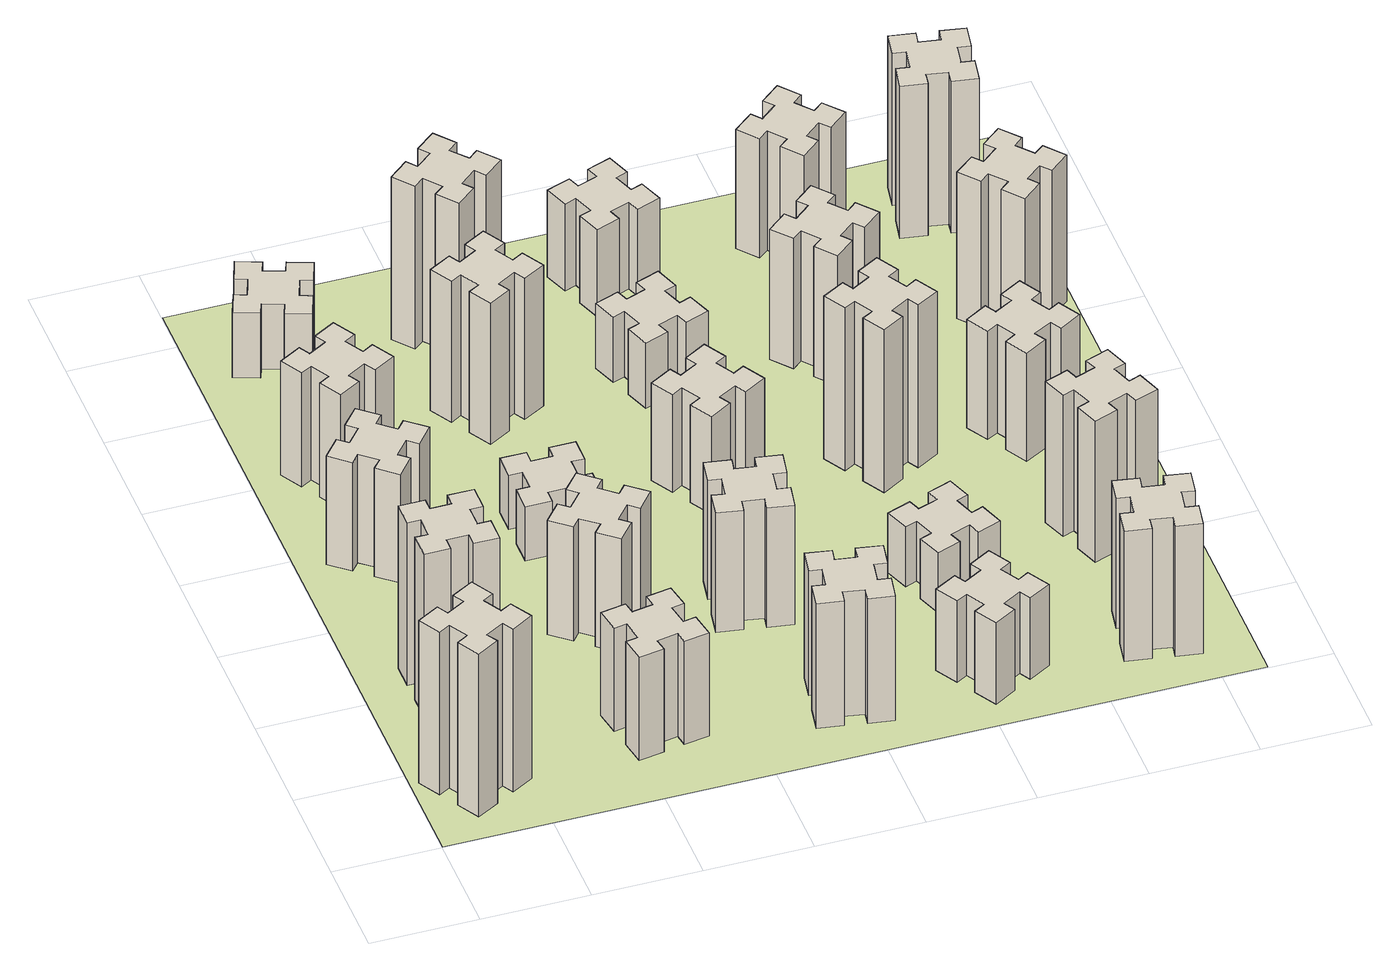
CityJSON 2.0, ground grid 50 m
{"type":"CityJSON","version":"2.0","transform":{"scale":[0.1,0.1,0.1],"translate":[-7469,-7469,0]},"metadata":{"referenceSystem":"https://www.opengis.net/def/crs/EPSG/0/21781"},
"CityObjects":{
"building1":{"type":"Building","attributes":{"class":"1000","function":"1000","usage":"1000","yearOfConstruction":2016,"roofType":"1000","measuredHeight":90,"storeysAboveGround":30,"storeysBelowGround":0},"geometry":[{"type":"Solid","lod":"1","boundaries":[[[[0,1,2,3,4,5,6,7,8,9,10,11,12,13,14,15,16,17,18,19]],[[17,16,20,21]],[[16,15,22,20]],[[15,14,23,22]],[[14,13,24,23]],[[13,12,25,24]],[[12,11,26,25]],[[11,10,27,26]],[[10,9,28,27]],[[9,8,29,28]],[[8,7,30,29]],[[7,6,31,30]],[[6,5,32,31]],[[5,4,33,32]],[[4,3,34,33]],[[3,2,35,34]],[[2,1,36,35]],[[1,0,37,36]],[[0,19,38,37]],[[19,18,39,38]],[[18,17,21,39]],[[24,25,26,27,28,29,30,31,32,33,34,35,36,37,38,39,21,20,22,23]]]]}]},
"building2":{"type":"Building","attributes":{"class":"1000","function":"1000","usage":"1000","yearOfConstruction":2016,"roofType":"1000","measuredHeight":90,"storeysAboveGround":30,"storeysBelowGround":0},"geometry":[{"type":"Solid","lod":"1","boundaries":[[[[40,41,42,43,44,45,46,47,48,49,50,51,52,53,54,55,56,57,58,59]],[[57,56,60,61]],[[56,55,62,60]],[[55,54,63,62]],[[54,53,64,63]],[[53,52,65,64]],[[52,51,66,65]],[[51,50,67,66]],[[50,49,68,67]],[[49,48,69,68]],[[48,47,70,69]],[[47,46,71,70]],[[46,45,72,71]],[[45,44,73,72]],[[44,43,74,73]],[[43,42,75,74]],[[42,41,76,75]],[[41,40,77,76]],[[40,59,78,77]],[[59,58,79,78]],[[58,57,61,79]],[[64,65,66,67,68,69,70,71,72,73,74,75,76,77,78,79,61,60,62,63]]]]}]},
"building3":{"type":"Building","attributes":{"class":"1000","function":"1000","usage":"1000","yearOfConstruction":2016,"roofType":"1000","measuredHeight":60,"storeysAboveGround":30,"storeysBelowGround":0},"geometry":[{"type":"Solid","lod":"1","boundaries":[[[[80,81,82,83,84,85,86,87,88,89,90,91,92,93,94,95,96,97,98,99]],[[97,96,100,101]],[[96,95,102,100]],[[95,94,103,102]],[[94,93,104,103]],[[93,92,105,104]],[[92,91,106,105]],[[91,90,107,106]],[[90,89,108,107]],[[89,88,109,108]],[[88,87,110,109]],[[87,86,111,110]],[[86,85,112,111]],[[85,84,113,112]],[[84,83,114,113]],[[83,82,115,114]],[[82,81,116,115]],[[81,80,117,116]],[[80,99,118,117]],[[99,98,119,118]],[[98,97,101,119]],[[104,105,106,107,108,109,110,111,112,113,114,115,116,117,118,119,101,100,102,103]]]]}]},
"building4":{"type":"Building","attributes":{"class":"1000","function":"1000","usage":"1000","yearOfConstruction":2016,"roofType":"1000","measuredHeight":63,"storeysAboveGround":30,"storeysBelowGround":0},"geometry":[{"type":"Solid","lod":"1","boundaries":[[[[120,121,122,123,124,125,126,127,128,129,130,131,132,133,134,135,136,137,138,139]],[[137,136,140,141]],[[136,135,142,140]],[[135,134,143,142]],[[134,133,144,143]],[[133,132,145,144]],[[132,131,146,145]],[[131,130,147,146]],[[130,129,148,147]],[[129,128,149,148]],[[128,127,150,149]],[[127,126,151,150]],[[126,125,152,151]],[[125,124,153,152]],[[124,123,154,153]],[[123,122,155,154]],[[122,121,156,155]],[[121,120,157,156]],[[120,139,158,157]],[[139,138,159,158]],[[138,137,141,159]],[[144,145,146,147,148,149,150,151,152,153,154,155,156,157,158,159,141,140,142,143]]]]}]},
"building5":{"type":"Building","attributes":{"class":"1000","function":"1000","usage":"1000","yearOfConstruction":2016,"roofType":"1000","measuredHeight":57,"storeysAboveGround":30,"storeysBelowGround":0},"geometry":[{"type":"Solid","lod":"1","boundaries":[[[[160,161,162,163,164,165,166,167,168,169,170,171,172,173,174,175,176,177,178,179]],[[177,176,180,181]],[[176,175,182,180]],[[175,174,183,182]],[[174,173,184,183]],[[173,172,185,184]],[[172,171,186,185]],[[171,170,187,186]],[[170,169,188,187]],[[169,168,189,188]],[[168,167,190,189]],[[167,166,191,190]],[[166,165,192,191]],[[165,164,193,192]],[[164,163,194,193]],[[163,162,195,194]],[[162,161,196,195]],[[161,160,197,196]],[[160,179,198,197]],[[179,178,199,198]],[[178,177,181,199]],[[184,185,186,187,188,189,190,191,192,193,194,195,196,197,198,199,181,180,182,183]]]]}]},
"building6":{"type":"Building","attributes":{"class":"1000","function":"1000","usage":"1000","yearOfConstruction":2016,"roofType":"1000","measuredHeight":36,"storeysAboveGround":30,"storeysBelowGround":0},"geometry":[{"type":"Solid","lod":"1","boundaries":[[[[200,201,202,203,204,205,206,207,208,209,210,211,212,213,214,215,216,217,218,219]],[[217,216,220,221]],[[216,215,222,220]],[[215,214,223,222]],[[214,213,224,223]],[[213,212,225,224]],[[212,211,226,225]],[[211,210,227,226]],[[210,209,228,227]],[[209,208,229,228]],[[208,207,230,229]],[[207,206,231,230]],[[206,205,232,231]],[[205,204,233,232]],[[204,203,234,233]],[[203,202,235,234]],[[202,201,236,235]],[[201,200,237,236]],[[200,219,238,237]],[[219,218,239,238]],[[218,217,221,239]],[[224,225,226,227,228,229,230,231,232,233,234,235,236,237,238,239,221,220,222,223]]]]}]},
"building7":{"type":"Building","attributes":{"class":"1000","function":"1000","usage":"1000","yearOfConstruction":2016,"roofType":"1000","measuredHeight":63,"storeysAboveGround":30,"storeysBelowGround":0},"geometry":[{"type":"Solid","lod":"1","boundaries":[[[[240,241,242,243,244,245,246,247,248,249,250,251,252,253,254,255,256,257,258,259]],[[257,256,260,261]],[[256,255,262,260]],[[255,254,263,262]],[[254,253,264,263]],[[253,252,265,264]],[[252,251,266,265]],[[251,250,267,266]],[[250,249,268,267]],[[249,248,269,268]],[[248,247,270,269]],[[247,246,271,270]],[[246,245,272,271]],[[245,244,273,272]],[[244,243,274,273]],[[243,242,275,274]],[[242,241,276,275]],[[241,240,277,276]],[[240,259,278,277]],[[259,258,279,278]],[[258,257,261,279]],[[264,265,266,267,268,269,270,271,272,273,274,275,276,277,278,279,261,260,262,263]]]]}]},
"building8":{"type":"Building","attributes":{"class":"1000","function":"1000","usage":"1000","yearOfConstruction":2016,"roofType":"1000","measuredHeight":30,"storeysAboveGround":30,"storeysBelowGround":0},"geometry":[{"type":"Solid","lod":"1","boundaries":[[[[280,281,282,283,284,285,286,287,288,289,290,291,292,293,294,295,296,297,298,299]],[[297,296,300,301]],[[296,295,302,300]],[[295,294,303,302]],[[294,293,304,303]],[[293,292,305,304]],[[292,291,306,305]],[[291,290,307,306]],[[290,289,308,307]],[[289,288,309,308]],[[288,287,310,309]],[[287,286,311,310]],[[286,285,312,311]],[[285,284,313,312]],[[284,283,314,313]],[[283,282,315,314]],[[282,281,316,315]],[[281,280,317,316]],[[280,299,318,317]],[[299,298,319,318]],[[298,297,301,319]],[[304,305,306,307,308,309,310,311,312,313,314,315,316,317,318,319,301,300,302,303]]]]}]},
"building9":{"type":"Building","attributes":{"class":"1000","function":"1000","usage":"1000","yearOfConstruction":2016,"roofType":"1000","measuredHeight":78,"storeysAboveGround":30,"storeysBelowGround":0},"geometry":[{"type":"Solid","lod":"1","boundaries":[[[[320,321,322,323,324,325,326,327,328,329,330,331,332,333,334,335,336,337,338,339]],[[337,336,340,341]],[[336,335,342,340]],[[335,334,343,342]],[[334,333,344,343]],[[333,332,345,344]],[[332,331,346,345]],[[331,330,347,346]],[[330,329,348,347]],[[329,328,349,348]],[[328,327,350,349]],[[327,326,351,350]],[[326,325,352,351]],[[325,324,353,352]],[[324,323,354,353]],[[323,322,355,354]],[[322,321,356,355]],[[321,320,357,356]],[[320,339,358,357]],[[339,338,359,358]],[[338,337,341,359]],[[344,345,346,347,348,349,350,351,352,353,354,355,356,357,358,359,341,340,342,343]]]]}]},
"building10":{"type":"Building","attributes":{"class":"1000","function":"1000","usage":"1000","yearOfConstruction":2016,"roofType":"1000","measuredHeight":69,"storeysAboveGround":30,"storeysBelowGround":0},"geometry":[{"type":"Solid","lod":"1","boundaries":[[[[360,361,362,363,364,365,366,367,368,369,370,371,372,373,374,375,376,377,378,379]],[[377,376,380,381]],[[376,375,382,380]],[[375,374,383,382]],[[374,373,384,383]],[[373,372,385,384]],[[372,371,386,385]],[[371,370,387,386]],[[370,369,388,387]],[[369,368,389,388]],[[368,367,390,389]],[[367,366,391,390]],[[366,365,392,391]],[[365,364,393,392]],[[364,363,394,393]],[[363,362,395,394]],[[362,361,396,395]],[[361,360,397,396]],[[360,379,398,397]],[[379,378,399,398]],[[378,377,381,399]],[[384,385,386,387,388,389,390,391,392,393,394,395,396,397,398,399,381,380,382,383]]]]}]},
"building11":{"type":"Building","attributes":{"class":"1000","function":"1000","usage":"1000","yearOfConstruction":2016,"roofType":"1000","measuredHeight":90,"storeysAboveGround":30,"storeysBelowGround":0},"geometry":[{"type":"Solid","lod":"1","boundaries":[[[[400,401,402,403,404,405,406,407,408,409,410,411,412,413,414,415,416,417,418,419]],[[417,416,420,421]],[[416,415,422,420]],[[415,414,423,422]],[[414,413,424,423]],[[413,412,425,424]],[[412,411,426,425]],[[411,410,427,426]],[[410,409,428,427]],[[409,408,429,428]],[[408,407,430,429]],[[407,406,431,430]],[[406,405,432,431]],[[405,404,433,432]],[[404,403,434,433]],[[403,402,435,434]],[[402,401,436,435]],[[401,400,437,436]],[[400,419,438,437]],[[419,418,439,438]],[[418,417,421,439]],[[424,425,426,427,428,429,430,431,432,433,434,435,436,437,438,439,421,420,422,423]]]]}]},
"building12":{"type":"Building","attributes":{"class":"1000","function":"1000","usage":"1000","yearOfConstruction":2016,"roofType":"1000","measuredHeight":66,"storeysAboveGround":30,"storeysBelowGround":0},"geometry":[{"type":"Solid","lod":"1","boundaries":[[[[440,441,442,443,444,445,446,447,448,449,450,451,452,453,454,455,456,457,458,459]],[[457,456,460,461]],[[456,455,462,460]],[[455,454,463,462]],[[454,453,464,463]],[[453,452,465,464]],[[452,451,466,465]],[[451,450,467,466]],[[450,449,468,467]],[[449,448,469,468]],[[448,447,470,469]],[[447,446,471,470]],[[446,445,472,471]],[[445,444,473,472]],[[444,443,474,473]],[[443,442,475,474]],[[442,441,476,475]],[[441,440,477,476]],[[440,459,478,477]],[[459,458,479,478]],[[458,457,461,479]],[[464,465,466,467,468,469,470,471,472,473,474,475,476,477,478,479,461,460,462,463]]]]}]},
"building13":{"type":"Building","attributes":{"class":"1000","function":"1000","usage":"1000","yearOfConstruction":2016,"roofType":"1000","measuredHeight":54,"storeysAboveGround":30,"storeysBelowGround":0},"geometry":[{"type":"Solid","lod":"1","boundaries":[[[[480,481,482,483,484,485,486,487,488,489,490,491,492,493,494,495,496,497,498,499]],[[497,496,500,501]],[[496,495,502,500]],[[495,494,503,502]],[[494,493,504,503]],[[493,492,505,504]],[[492,491,506,505]],[[491,490,507,506]],[[490,489,508,507]],[[489,488,509,508]],[[488,487,510,509]],[[487,486,511,510]],[[486,485,512,511]],[[485,484,513,512]],[[484,483,514,513]],[[483,482,515,514]],[[482,481,516,515]],[[481,480,517,516]],[[480,499,518,517]],[[499,498,519,518]],[[498,497,501,519]],[[504,505,506,507,508,509,510,511,512,513,514,515,516,517,518,519,501,500,502,503]]]]}]},
"building14":{"type":"Building","attributes":{"class":"1000","function":"1000","usage":"1000","yearOfConstruction":2016,"roofType":"1000","measuredHeight":36,"storeysAboveGround":30,"storeysBelowGround":0},"geometry":[{"type":"Solid","lod":"1","boundaries":[[[[520,521,522,523,524,525,526,527,528,529,530,531,532,533,534,535,536,537,538,539]],[[537,536,540,541]],[[536,535,542,540]],[[535,534,543,542]],[[534,533,544,543]],[[533,532,545,544]],[[532,531,546,545]],[[531,530,547,546]],[[530,529,548,547]],[[529,528,549,548]],[[528,527,550,549]],[[527,526,551,550]],[[526,525,552,551]],[[525,524,553,552]],[[524,523,554,553]],[[523,522,555,554]],[[522,521,556,555]],[[521,520,557,556]],[[520,539,558,557]],[[539,538,559,558]],[[538,537,541,559]],[[544,545,546,547,548,549,550,551,552,553,554,555,556,557,558,559,541,540,542,543]]]]}]},
"building15":{"type":"Building","attributes":{"class":"1000","function":"1000","usage":"1000","yearOfConstruction":2016,"roofType":"1000","measuredHeight":45,"storeysAboveGround":30,"storeysBelowGround":0},"geometry":[{"type":"Solid","lod":"1","boundaries":[[[[560,561,562,563,564,565,566,567,568,569,570,571,572,573,574,575,576,577,578,579]],[[577,576,580,581]],[[576,575,582,580]],[[575,574,583,582]],[[574,573,584,583]],[[573,572,585,584]],[[572,571,586,585]],[[571,570,587,586]],[[570,569,588,587]],[[569,568,589,588]],[[568,567,590,589]],[[567,566,591,590]],[[566,565,592,591]],[[565,564,593,592]],[[564,563,594,593]],[[563,562,595,594]],[[562,561,596,595]],[[561,560,597,596]],[[560,579,598,597]],[[579,578,599,598]],[[578,577,581,599]],[[584,585,586,587,588,589,590,591,592,593,594,595,596,597,598,599,581,580,582,583]]]]}]},
"building16":{"type":"Building","attributes":{"class":"1000","function":"1000","usage":"1000","yearOfConstruction":2016,"roofType":"1000","measuredHeight":48,"storeysAboveGround":30,"storeysBelowGround":0},"geometry":[{"type":"Solid","lod":"1","boundaries":[[[[600,601,602,603,604,605,606,607,608,609,610,611,612,613,614,615,616,617,618,619]],[[617,616,620,621]],[[616,615,622,620]],[[615,614,623,622]],[[614,613,624,623]],[[613,612,625,624]],[[612,611,626,625]],[[611,610,627,626]],[[610,609,628,627]],[[609,608,629,628]],[[608,607,630,629]],[[607,606,631,630]],[[606,605,632,631]],[[605,604,633,632]],[[604,603,634,633]],[[603,602,635,634]],[[602,601,636,635]],[[601,600,637,636]],[[600,619,638,637]],[[619,618,639,638]],[[618,617,621,639]],[[624,625,626,627,628,629,630,631,632,633,634,635,636,637,638,639,621,620,622,623]]]]}]},
"building17":{"type":"Building","attributes":{"class":"1000","function":"1000","usage":"1000","yearOfConstruction":2016,"roofType":"1000","measuredHeight":33,"storeysAboveGround":30,"storeysBelowGround":0},"geometry":[{"type":"Solid","lod":"1","boundaries":[[[[640,641,642,643,644,645,646,647,648,649,650,651,652,653,654,655,656,657,658,659]],[[657,656,660,661]],[[656,655,662,660]],[[655,654,663,662]],[[654,653,664,663]],[[653,652,665,664]],[[652,651,666,665]],[[651,650,667,666]],[[650,649,668,667]],[[649,648,669,668]],[[648,647,670,669]],[[647,646,671,670]],[[646,645,672,671]],[[645,644,673,672]],[[644,643,674,673]],[[643,642,675,674]],[[642,641,676,675]],[[641,640,677,676]],[[640,659,678,677]],[[659,658,679,678]],[[658,657,661,679]],[[664,665,666,667,668,669,670,671,672,673,674,675,676,677,678,679,661,660,662,663]]]]}]},
"building18":{"type":"Building","attributes":{"class":"1000","function":"1000","usage":"1000","yearOfConstruction":2016,"roofType":"1000","measuredHeight":90,"storeysAboveGround":30,"storeysBelowGround":0},"geometry":[{"type":"Solid","lod":"1","boundaries":[[[[680,681,682,683,684,685,686,687,688,689,690,691,692,693,694,695,696,697,698,699]],[[697,696,700,701]],[[696,695,702,700]],[[695,694,703,702]],[[694,693,704,703]],[[693,692,705,704]],[[692,691,706,705]],[[691,690,707,706]],[[690,689,708,707]],[[689,688,709,708]],[[688,687,710,709]],[[687,686,711,710]],[[686,685,712,711]],[[685,684,713,712]],[[684,683,714,713]],[[683,682,715,714]],[[682,681,716,715]],[[681,680,717,716]],[[680,699,718,717]],[[699,698,719,718]],[[698,697,701,719]],[[704,705,706,707,708,709,710,711,712,713,714,715,716,717,718,719,701,700,702,703]]]]}]},
"building19":{"type":"Building","attributes":{"class":"1000","function":"1000","usage":"1000","yearOfConstruction":2016,"roofType":"1000","measuredHeight":72,"storeysAboveGround":30,"storeysBelowGround":0},"geometry":[{"type":"Solid","lod":"1","boundaries":[[[[720,721,722,723,724,725,726,727,728,729,730,731,732,733,734,735,736,737,738,739]],[[737,736,740,741]],[[736,735,742,740]],[[735,734,743,742]],[[734,733,744,743]],[[733,732,745,744]],[[732,731,746,745]],[[731,730,747,746]],[[730,729,748,747]],[[729,728,749,748]],[[728,727,750,749]],[[727,726,751,750]],[[726,725,752,751]],[[725,724,753,752]],[[724,723,754,753]],[[723,722,755,754]],[[722,721,756,755]],[[721,720,757,756]],[[720,739,758,757]],[[739,738,759,758]],[[738,737,741,759]],[[744,745,746,747,748,749,750,751,752,753,754,755,756,757,758,759,741,740,742,743]]]]}]},
"building20":{"type":"Building","attributes":{"class":"1000","function":"1000","usage":"1000","yearOfConstruction":2016,"roofType":"1000","measuredHeight":72,"storeysAboveGround":30,"storeysBelowGround":0},"geometry":[{"type":"Solid","lod":"1","boundaries":[[[[760,761,762,763,764,765,766,767,768,769,770,771,772,773,774,775,776,777,778,779]],[[777,776,780,781]],[[776,775,782,780]],[[775,774,783,782]],[[774,773,784,783]],[[773,772,785,784]],[[772,771,786,785]],[[771,770,787,786]],[[770,769,788,787]],[[769,768,789,788]],[[768,767,790,789]],[[767,766,791,790]],[[766,765,792,791]],[[765,764,793,792]],[[764,763,794,793]],[[763,762,795,794]],[[762,761,796,795]],[[761,760,797,796]],[[760,779,798,797]],[[779,778,799,798]],[[778,777,781,799]],[[784,785,786,787,788,789,790,791,792,793,794,795,796,797,798,799,781,780,782,783]]]]}]},
"building21":{"type":"Building","attributes":{"class":"1000","function":"1000","usage":"1000","yearOfConstruction":2016,"roofType":"1000","measuredHeight":78,"storeysAboveGround":30,"storeysBelowGround":0},"geometry":[{"type":"Solid","lod":"1","boundaries":[[[[800,801,802,803,804,805,806,807,808,809,810,811,812,813,814,815,816,817,818,819]],[[817,816,820,821]],[[816,815,822,820]],[[815,814,823,822]],[[814,813,824,823]],[[813,812,825,824]],[[812,811,826,825]],[[811,810,827,826]],[[810,809,828,827]],[[809,808,829,828]],[[808,807,830,829]],[[807,806,831,830]],[[806,805,832,831]],[[805,804,833,832]],[[804,803,834,833]],[[803,802,835,834]],[[802,801,836,835]],[[801,800,837,836]],[[800,819,838,837]],[[819,818,839,838]],[[818,817,821,839]],[[824,825,826,827,828,829,830,831,832,833,834,835,836,837,838,839,821,820,822,823]]]]}]},
"building22":{"type":"Building","attributes":{"class":"1000","function":"1000","usage":"1000","yearOfConstruction":2016,"roofType":"1000","measuredHeight":66,"storeysAboveGround":30,"storeysBelowGround":0},"geometry":[{"type":"Solid","lod":"1","boundaries":[[[[840,841,842,843,844,845,846,847,848,849,850,851,852,853,854,855,856,857,858,859]],[[857,856,860,861]],[[856,855,862,860]],[[855,854,863,862]],[[854,853,864,863]],[[853,852,865,864]],[[852,851,866,865]],[[851,850,867,866]],[[850,849,868,867]],[[849,848,869,868]],[[848,847,870,869]],[[847,846,871,870]],[[846,845,872,871]],[[845,844,873,872]],[[844,843,874,873]],[[843,842,875,874]],[[842,841,876,875]],[[841,840,877,876]],[[840,859,878,877]],[[859,858,879,878]],[[858,857,861,879]],[[864,865,866,867,868,869,870,871,872,873,874,875,876,877,878,879,861,860,862,863]]]]}]},
"building23":{"type":"Building","attributes":{"class":"1000","function":"1000","usage":"1000","yearOfConstruction":2016,"roofType":"1000","measuredHeight":60,"storeysAboveGround":30,"storeysBelowGround":0},"geometry":[{"type":"Solid","lod":"1","boundaries":[[[[880,881,882,883,884,885,886,887,888,889,890,891,892,893,894,895,896,897,898,899]],[[897,896,900,901]],[[896,895,902,900]],[[895,894,903,902]],[[894,893,904,903]],[[893,892,905,904]],[[892,891,906,905]],[[891,890,907,906]],[[890,889,908,907]],[[889,888,909,908]],[[888,887,910,909]],[[887,886,911,910]],[[886,885,912,911]],[[885,884,913,912]],[[884,883,914,913]],[[883,882,915,914]],[[882,881,916,915]],[[881,880,917,916]],[[880,899,918,917]],[[899,898,919,918]],[[898,897,901,919]],[[904,905,906,907,908,909,910,911,912,913,914,915,916,917,918,919,901,900,902,903]]]]}]},
"building24":{"type":"Building","attributes":{"class":"1000","function":"1000","usage":"1000","yearOfConstruction":2016,"roofType":"1000","measuredHeight":81,"storeysAboveGround":30,"storeysBelowGround":0},"geometry":[{"type":"Solid","lod":"1","boundaries":[[[[920,921,922,923,924,925,926,927,928,929,930,931,932,933,934,935,936,937,938,939]],[[937,936,940,941]],[[936,935,942,940]],[[935,934,943,942]],[[934,933,944,943]],[[933,932,945,944]],[[932,931,946,945]],[[931,930,947,946]],[[930,929,948,947]],[[929,928,949,948]],[[928,927,950,949]],[[927,926,951,950]],[[926,925,952,951]],[[925,924,953,952]],[[924,923,954,953]],[[923,922,955,954]],[[922,921,956,955]],[[921,920,957,956]],[[920,939,958,957]],[[939,938,959,958]],[[938,937,941,959]],[[944,945,946,947,948,949,950,951,952,953,954,955,956,957,958,959,941,940,942,943]]]]}]},
"building25":{"type":"Building","attributes":{"class":"1000","function":"1000","usage":"1000","yearOfConstruction":2016,"roofType":"1000","measuredHeight":84,"storeysAboveGround":30,"storeysBelowGround":0},"geometry":[{"type":"Solid","lod":"1","boundaries":[[[[960,961,962,963,964,965,966,967,968,969,970,971,972,973,974,975,976,977,978,979]],[[977,976,980,981]],[[976,975,982,980]],[[975,974,983,982]],[[974,973,984,983]],[[973,972,985,984]],[[972,971,986,985]],[[971,970,987,986]],[[970,969,988,987]],[[969,968,989,988]],[[968,967,990,989]],[[967,966,991,990]],[[966,965,992,991]],[[965,964,993,992]],[[964,963,994,993]],[[963,962,995,994]],[[962,961,996,995]],[[961,960,997,996]],[[960,979,998,997]],[[979,978,999,998]],[[978,977,981,999]],[[984,985,986,987,988,989,990,991,992,993,994,995,996,997,998,999,981,980,982,983]]]]}]},
"landuse1":{"type":"LandUse","attributes":{"name":"plot1","function":"1010"},"geometry":[{"type":"MultiSurface","lod":"1","boundaries":[[[1000,1001,1002,1003]]]}]}
},
"vertices":[
[155,364,0],[205,277,0],[153,247,0],[213,143,0],[317,203,0],[287,255,0],[374,305,0],[404,253,0],[508,313,0],[448,417,0],[396,387,0],[346,474,0],[398,504,0],[338,608,0],[234,548,0],[264,496,0],[177,446,0],[147,498,0],[43,438,0],[103,334,0],[177,446,900],[147,498,900],[264,496,900],[234,548,900],[338,608,900],[398,504,900],[346,474,900],[396,387,900],[448,417,900],[508,313,900],[404,253,900],[374,305,900],[287,255,900],[317,203,900],[213,143,900],[153,247,900],[205,277,900],[155,364,900],[103,334,900],[43,438,900],
[265,1065,0],[265,965,0],[205,965,0],[205,845,0],[325,845,0],[325,905,0],[425,905,0],[425,845,0],[545,845,0],[545,965,0],[485,965,0],[485,1065,0],[545,1065,0],[545,1185,0],[425,1185,0],[425,1125,0],[325,1125,0],[325,1185,0],[205,1185,0],[205,1065,0],[325,1125,900],[325,1185,900],[425,1125,900],[425,1185,900],[545,1185,900],[545,1065,900],[485,1065,900],[485,965,900],[545,965,900],[545,845,900],[425,845,900],[425,905,900],[325,905,900],[325,845,900],[205,845,900],[205,965,900],[265,965,900],[265,1065,900],[205,1065,900],[205,1185,900],
[427,1846,0],[492,1923,0],[538,1884,0],[615,1976,0],[523,2053,0],[484,2007,0],[408,2072,0],[446,2118,0],[354,2195,0],[277,2103,0],[323,2064,0],[259,1988,0],[213,2026,0],[136,1934,0],[228,1857,0],[266,1903,0],[343,1839,0],[304,1793,0],[396,1716,0],[473,1808,0],[343,1839,600],[304,1793,600],[266,1903,600],[228,1857,600],[136,1934,600],[213,2026,600],[259,1988,600],[323,2064,600],[277,2103,600],[354,2195,600],[446,2118,600],[408,2072,600],[484,2007,600],[523,2053,600],[615,1976,600],[538,1884,600],[492,1923,600],[427,1846,600],[473,1808,600],[396,1716,600],
[496,2507,0],[446,2594,0],[498,2624,0],[438,2728,0],[334,2668,0],[364,2616,0],[277,2566,0],[247,2618,0],[143,2558,0],[203,2454,0],[255,2484,0],[305,2397,0],[253,2367,0],[313,2263,0],[417,2323,0],[387,2375,0],[474,2425,0],[504,2373,0],[608,2433,0],[548,2537,0],[474,2425,630],[504,2373,630],[387,2375,630],[417,2323,630],[313,2263,630],[253,2367,630],[305,2397,630],[255,2484,630],[203,2454,630],[143,2558,630],[247,2618,630],[277,2566,630],[364,2616,630],[334,2668,630],[438,2728,630],[498,2624,630],[446,2594,630],[496,2507,630],[548,2537,630],[608,2433,630],
[1085,358,0],[1184,376,0],[1194,317,0],[1312,337,0],[1291,456,0],[1232,445,0],[1215,544,0],[1274,554,0],[1253,672,0],[1135,651,0],[1145,592,0],[1047,575,0],[1037,634,0],[918,613,0],[939,495,0],[998,505,0],[1016,407,0],[957,397,0],[977,278,0],[1096,299,0],[1016,407,570],[957,397,570],[998,505,570],[939,495,570],[918,613,570],[1037,634,570],[1047,575,570],[1145,592,570],[1135,651,570],[1253,672,570],[1274,554,570],[1215,544,570],[1232,445,570],[1291,456,570],[1312,337,570],[1194,317,570],[1184,376,570],[1085,358,570],[1096,299,570],[977,278,570],
[462,3251,0],[496,3345,0],[552,3324,0],[593,3437,0],[480,3478,0],[460,3422,0],[366,3456,0],[387,3512,0],[274,3553,0],[233,3440,0],[289,3420,0],[255,3326,0],[199,3347,0],[157,3234,0],[270,3193,0],[291,3249,0],[385,3215,0],[364,3159,0],[477,3117,0],[518,3230,0],[385,3215,360],[364,3159,360],[291,3249,360],[270,3193,360],[157,3234,360],[199,3347,360],[255,3326,360],[289,3420,360],[233,3440,360],[274,3553,360],[387,3512,360],[366,3456,360],[460,3422,360],[480,3478,360],[593,3437,360],[552,3324,360],[496,3345,360],[462,3251,360],[518,3230,360],[477,3117,360],
[1224,1267,0],[1148,1332,0],[1186,1378,0],[1094,1455,0],[1017,1363,0],[1063,1324,0],[999,1248,0],[953,1286,0],[876,1194,0],[968,1117,0],[1006,1163,0],[1083,1099,0],[1044,1053,0],[1136,976,0],[1213,1068,0],[1167,1106,0],[1232,1183,0],[1278,1144,0],[1355,1236,0],[1263,1313,0],[1232,1183,630],[1278,1144,630],[1167,1106,630],[1213,1068,630],[1136,976,630],[1044,1053,630],[1083,1099,630],[1006,1163,630],[968,1117,630],[876,1194,630],[953,1286,630],[999,1248,630],[1063,1324,630],[1017,1363,630],[1094,1455,630],[1186,1378,630],[1148,1332,630],[1224,1267,630],[1263,1313,630],[1355,1236,630],
[1165,1965,0],[1065,1965,0],[1065,2025,0],[945,2025,0],[945,1905,0],[1005,1905,0],[1005,1805,0],[945,1805,0],[945,1685,0],[1065,1685,0],[1065,1745,0],[1165,1745,0],[1165,1685,0],[1285,1685,0],[1285,1805,0],[1225,1805,0],[1225,1905,0],[1285,1905,0],[1285,2025,0],[1165,2025,0],[1225,1905,300],[1285,1905,300],[1225,1805,300],[1285,1805,300],[1285,1685,300],[1165,1685,300],[1165,1745,300],[1065,1745,300],[1065,1685,300],[945,1685,300],[945,1805,300],[1005,1805,300],[1005,1905,300],[945,1905,300],[945,2025,300],[1065,2025,300],[1065,1965,300],[1165,1965,300],[1165,2025,300],[1285,2025,300],
[1236,2707,0],[1186,2794,0],[1238,2824,0],[1178,2928,0],[1074,2868,0],[1104,2816,0],[1017,2766,0],[987,2818,0],[883,2758,0],[943,2654,0],[995,2684,0],[1045,2597,0],[993,2567,0],[1053,2463,0],[1157,2523,0],[1127,2575,0],[1214,2625,0],[1244,2573,0],[1348,2633,0],[1288,2737,0],[1214,2625,780],[1244,2573,780],[1127,2575,780],[1157,2523,780],[1053,2463,780],[993,2567,780],[1045,2597,780],[995,2684,780],[943,2654,780],[883,2758,780],[987,2818,780],[1017,2766,780],[1104,2816,780],[1074,2868,780],[1178,2928,780],[1238,2824,780],[1186,2794,780],[1236,2707,780],[1288,2737,780],[1348,2633,780],
[2055,307,0],[2072,405,0],[2131,395,0],[2152,513,0],[2034,534,0],[2024,475,0],[1925,492,0],[1936,551,0],[1817,572,0],[1797,454,0],[1856,444,0],[1838,345,0],[1779,356,0],[1758,237,0],[1877,217,0],[1887,276,0],[1985,258,0],[1975,199,0],[2093,178,0],[2114,297,0],[1985,258,690],[1975,199,690],[1887,276,690],[1877,217,690],[1758,237,690],[1779,356,690],[1838,345,690],[1856,444,690],[1797,454,690],[1817,572,690],[1936,551,690],[1925,492,690],[2024,475,690],[2034,534,690],[2152,513,690],[2131,395,690],[2072,405,690],[2055,307,690],[2114,297,690],[2093,178,690],
[999,3203,0],[1063,3126,0],[1017,3088,0],[1094,2996,0],[1186,3073,0],[1148,3119,0],[1224,3183,0],[1263,3137,0],[1355,3214,0],[1278,3306,0],[1232,3268,0],[1167,3344,0],[1213,3383,0],[1136,3475,0],[1044,3398,0],[1083,3352,0],[1006,3287,0],[968,3333,0],[876,3256,0],[953,3164,0],[1006,3287,900],[968,3333,900],[1083,3352,900],[1044,3398,900],[1136,3475,900],[1213,3383,900],[1167,3344,900],[1232,3268,900],[1278,3306,900],[1355,3214,900],[1263,3137,900],[1224,3183,900],[1148,3119,900],[1186,3073,900],[1094,2996,900],[1017,3088,900],[1063,3126,900],[999,3203,900],[953,3164,900],[876,3256,900],
[1824,1215,0],[1725,1232,0],[1736,1291,0],[1617,1312,0],[1597,1194,0],[1656,1184,0],[1638,1085,0],[1579,1096,0],[1558,977,0],[1677,957,0],[1687,1016,0],[1785,998,0],[1775,939,0],[1893,918,0],[1914,1037,0],[1855,1047,0],[1872,1145,0],[1931,1135,0],[1952,1253,0],[1834,1274,0],[1872,1145,660],[1931,1135,660],[1855,1047,660],[1914,1037,660],[1893,918,660],[1775,939,660],[1785,998,660],[1687,1016,660],[1677,957,660],[1558,977,660],[1579,1096,660],[1638,1085,660],[1656,1184,660],[1597,1194,660],[1617,1312,660],[1736,1291,660],[1725,1232,660],[1824,1215,660],[1834,1274,660],[1952,1253,660],
[1844,2076,0],[1757,2026,0],[1727,2078,0],[1623,2018,0],[1683,1914,0],[1735,1944,0],[1785,1857,0],[1733,1827,0],[1793,1723,0],[1897,1783,0],[1867,1835,0],[1954,1885,0],[1984,1833,0],[2088,1893,0],[2028,1997,0],[1976,1967,0],[1926,2054,0],[1978,2084,0],[1918,2188,0],[1814,2128,0],[1926,2054,540],[1978,2084,540],[1976,1967,540],[2028,1997,540],[2088,1893,540],[1984,1833,540],[1954,1885,540],[1867,1835,540],[1897,1783,540],[1793,1723,540],[1733,1827,540],[1785,1857,540],[1735,1944,540],[1683,1914,540],[1623,2018,540],[1727,2078,540],[1757,2026,540],[1844,2076,540],[1814,2128,540],[1918,2188,540],
[1735,2705,0],[1769,2611,0],[1713,2590,0],[1754,2477,0],[1867,2519,0],[1846,2575,0],[1940,2609,0],[1960,2553,0],[2073,2594,0],[2032,2707,0],[1976,2686,0],[1942,2780,0],[1998,2800,0],[1957,2913,0],[1844,2872,0],[1865,2816,0],[1771,2782,0],[1750,2838,0],[1637,2797,0],[1679,2684,0],[1771,2782,360],[1750,2838,360],[1865,2816,360],[1844,2872,360],[1957,2913,360],[1998,2800,360],[1942,2780,360],[1976,2686,360],[2032,2707,360],[2073,2594,360],[1960,2553,360],[1940,2609,360],[1846,2575,360],[1867,2519,360],[1754,2477,360],[1713,2590,360],[1769,2611,360],[1735,2705,360],[1679,2684,360],[1637,2797,360],
[2475,364,0],[2525,277,0],[2473,247,0],[2533,143,0],[2637,203,0],[2607,255,0],[2694,305,0],[2724,253,0],[2828,313,0],[2768,417,0],[2716,387,0],[2666,474,0],[2718,504,0],[2658,608,0],[2554,548,0],[2584,496,0],[2497,446,0],[2467,498,0],[2363,438,0],[2423,334,0],[2497,446,450],[2467,498,450],[2584,496,450],[2554,548,450],[2658,608,450],[2718,504,450],[2666,474,450],[2716,387,450],[2768,417,450],[2828,313,450],[2724,253,450],[2694,305,450],[2607,255,450],[2637,203,450],[2533,143,450],[2473,247,450],[2525,277,450],[2475,364,450],[2423,334,450],[2363,438,450],
[1846,3215,0],[1940,3249,0],[1960,3193,0],[2073,3234,0],[2032,3347,0],[1976,3326,0],[1942,3420,0],[1998,3440,0],[1957,3553,0],[1844,3512,0],[1865,3456,0],[1771,3422,0],[1750,3478,0],[1637,3437,0],[1679,3324,0],[1735,3345,0],[1769,3251,0],[1713,3230,0],[1754,3117,0],[1867,3159,0],[1769,3251,480],[1713,3230,480],[1735,3345,480],[1679,3324,480],[1637,3437,480],[1750,3478,480],[1771,3422,480],[1865,3456,480],[1844,3512,480],[1957,3553,480],[1998,3440,480],[1942,3420,480],[1976,3326,480],[2032,3347,480],[2073,3234,480],[1960,3193,480],[1940,3249,480],[1846,3215,480],[1867,3159,480],[1754,3117,480],
[2716,1006,0],[2682,1100,0],[2738,1120,0],[2697,1233,0],[2584,1192,0],[2605,1136,0],[2511,1102,0],[2490,1158,0],[2377,1117,0],[2419,1004,0],[2475,1025,0],[2509,931,0],[2453,910,0],[2494,797,0],[2607,839,0],[2586,895,0],[2680,929,0],[2700,873,0],[2813,914,0],[2772,1027,0],[2680,929,330],[2700,873,330],[2586,895,330],[2607,839,330],[2494,797,330],[2453,910,330],[2509,931,330],[2475,1025,330],[2419,1004,330],[2377,1117,330],[2490,1158,330],[2511,1102,330],[2605,1136,330],[2584,1192,330],[2697,1233,330],[2738,1120,330],[2682,1100,330],[2716,1006,330],[2772,1027,330],[2813,914,330],
[2607,1735,0],[2694,1785,0],[2724,1733,0],[2828,1793,0],[2768,1897,0],[2716,1867,0],[2666,1954,0],[2718,1984,0],[2658,2088,0],[2554,2028,0],[2584,1976,0],[2497,1926,0],[2467,1978,0],[2363,1918,0],[2423,1814,0],[2475,1844,0],[2525,1757,0],[2473,1727,0],[2533,1623,0],[2637,1683,0],[2525,1757,900],[2473,1727,900],[2475,1844,900],[2423,1814,900],[2363,1918,900],[2467,1978,900],[2497,1926,900],[2584,1976,900],[2554,2028,900],[2658,2088,900],[2718,1984,900],[2666,1954,900],[2716,1867,900],[2768,1897,900],[2828,1793,900],[2724,1733,900],[2694,1785,900],[2607,1735,900],[2637,1683,900],[2533,1623,900],
[2563,2712,0],[2486,2647,0],[2448,2693,0],[2356,2616,0],[2433,2524,0],[2479,2563,0],[2543,2486,0],[2497,2448,0],[2574,2356,0],[2666,2433,0],[2628,2479,0],[2704,2543,0],[2743,2497,0],[2835,2574,0],[2758,2666,0],[2712,2628,0],[2647,2704,0],[2693,2743,0],[2616,2835,0],[2524,2758,0],[2647,2704,720],[2693,2743,720],[2712,2628,720],[2758,2666,720],[2835,2574,720],[2743,2497,720],[2704,2543,720],[2628,2479,720],[2666,2433,720],[2574,2356,720],[2497,2448,720],[2543,2486,720],[2479,2563,720],[2433,2524,720],[2356,2616,720],[2448,2693,720],[2486,2647,720],[2563,2712,720],[2524,2758,720],[2616,2835,720],
[3435,307,0],[3452,405,0],[3511,395,0],[3532,513,0],[3414,534,0],[3404,475,0],[3305,492,0],[3316,551,0],[3197,572,0],[3177,454,0],[3236,444,0],[3218,345,0],[3159,356,0],[3138,237,0],[3257,217,0],[3267,276,0],[3365,258,0],[3355,199,0],[3473,178,0],[3494,297,0],[3365,258,720],[3355,199,720],[3267,276,720],[3257,217,720],[3138,237,720],[3159,356,720],[3218,345,720],[3236,444,720],[3177,454,720],[3197,572,720],[3316,551,720],[3305,492,720],[3404,475,720],[3414,534,720],[3532,513,720],[3511,395,720],[3452,405,720],[3435,307,720],[3494,297,720],[3473,178,720],
[3215,1125,0],[3249,1031,0],[3193,1010,0],[3234,897,0],[3347,939,0],[3326,995,0],[3420,1029,0],[3440,973,0],[3553,1014,0],[3512,1127,0],[3456,1106,0],[3422,1200,0],[3478,1220,0],[3437,1333,0],[3324,1292,0],[3345,1236,0],[3251,1202,0],[3230,1258,0],[3117,1217,0],[3159,1104,0],[3251,1202,780],[3230,1258,780],[3345,1236,780],[3324,1292,780],[3437,1333,780],[3478,1220,780],[3422,1200,780],[3456,1106,780],[3512,1127,780],[3553,1014,780],[3440,973,780],[3420,1029,780],[3326,995,780],[3347,939,780],[3234,897,780],[3193,1010,780],[3249,1031,780],[3215,1125,780],[3159,1104,780],[3117,1217,780],
[2812,3368,0],[2747,3444,0],[2793,3483,0],[2716,3575,0],[2624,3498,0],[2663,3452,0],[2586,3387,0],[2548,3433,0],[2456,3356,0],[2533,3264,0],[2579,3303,0],[2643,3226,0],[2597,3188,0],[2674,3096,0],[2766,3173,0],[2728,3219,0],[2804,3283,0],[2843,3237,0],[2935,3314,0],[2858,3406,0],[2804,3283,660],[2843,3237,660],[2728,3219,660],[2766,3173,660],[2674,3096,660],[2597,3188,660],[2643,3226,660],[2579,3303,660],[2533,3264,660],[2456,3356,660],[2548,3433,660],[2586,3387,660],[2663,3452,660],[2624,3498,660],[2716,3575,660],[2793,3483,660],[2747,3444,660],[2812,3368,660],[2858,3406,660],[2935,3314,660],
[3224,1976,0],[3137,1926,0],[3107,1978,0],[3003,1918,0],[3063,1814,0],[3115,1844,0],[3165,1757,0],[3113,1727,0],[3173,1623,0],[3277,1683,0],[3247,1735,0],[3334,1785,0],[3364,1733,0],[3468,1793,0],[3408,1897,0],[3356,1867,0],[3306,1954,0],[3358,1984,0],[3298,2088,0],[3194,2028,0],[3306,1954,600],[3358,1984,600],[3356,1867,600],[3408,1897,600],[3468,1793,600],[3364,1733,600],[3334,1785,600],[3247,1735,600],[3277,1683,600],[3173,1623,600],[3113,1727,600],[3165,1757,600],[3115,1844,600],[3063,1814,600],[3003,1918,600],[3107,1978,600],[3137,1926,600],[3224,1976,600],[3194,2028,600],[3298,2088,600],
[3403,2712,0],[3326,2647,0],[3288,2693,0],[3196,2616,0],[3273,2524,0],[3319,2563,0],[3383,2486,0],[3337,2448,0],[3414,2356,0],[3506,2433,0],[3468,2479,0],[3544,2543,0],[3583,2497,0],[3675,2574,0],[3598,2666,0],[3552,2628,0],[3487,2704,0],[3533,2743,0],[3456,2835,0],[3364,2758,0],[3487,2704,810],[3533,2743,810],[3552,2628,810],[3598,2666,810],[3675,2574,810],[3583,2497,810],[3544,2543,810],[3468,2479,810],[3506,2433,810],[3414,2356,810],[3337,2448,810],[3383,2486,810],[3319,2563,810],[3273,2524,810],[3196,2616,810],[3288,2693,810],[3326,2647,810],[3403,2712,810],[3364,2758,810],[3456,2835,810],
[3404,3435,0],[3305,3452,0],[3316,3511,0],[3197,3532,0],[3177,3414,0],[3236,3404,0],[3218,3305,0],[3159,3316,0],[3138,3197,0],[3257,3177,0],[3267,3236,0],[3365,3218,0],[3355,3159,0],[3473,3138,0],[3494,3257,0],[3435,3267,0],[3452,3365,0],[3511,3355,0],[3532,3473,0],[3414,3494,0],[3452,3365,840],[3511,3355,840],[3435,3267,840],[3494,3257,840],[3473,3138,840],[3355,3159,840],[3365,3218,840],[3267,3236,840],[3257,3177,840],[3138,3197,840],[3159,3316,840],[3218,3305,840],[3236,3404,840],[3177,3414,840],[3197,3532,840],[3316,3511,840],[3305,3452,840],[3404,3435,840],[3414,3494,840],[3532,3473,840],
[5,3705,0],[3705,3705,0],[3705,5,0],[5,5,0]
]}
